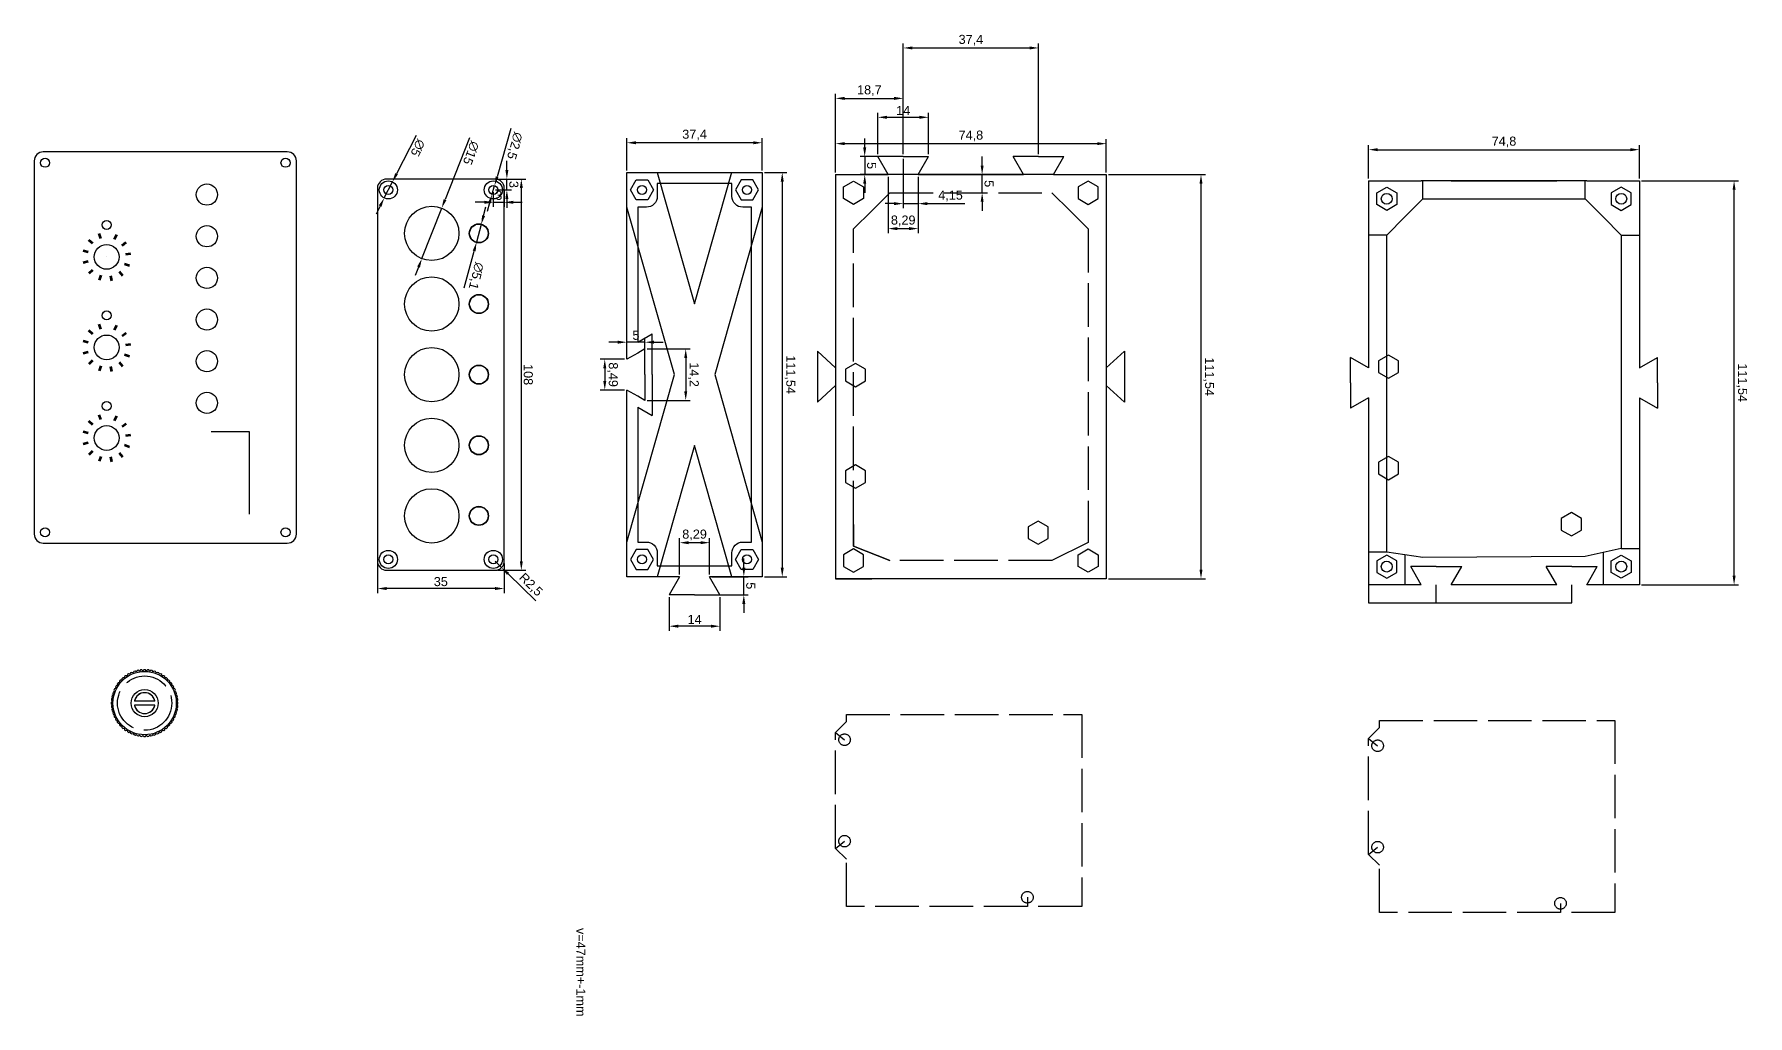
# Model space of a CAD drawing. Header units: millimetres. Extents: x -74 to 399, y -857 to 248.
# Drawn here: x -74.1 to 399.2, y -233.8 to 37.1 of the extents above; entities that cross this region are included whole.
import ezdxf

# ---------------------------------------------------------------- set-up
doc = ezdxf.new("R2010")
doc.units = ezdxf.units.MM
doc.linetypes.add('ACAD_ISO02W100', pattern=[15, 12, -3])
for name, color, linetype in [('Kóta', 1, 'Continuous'), ('N hrana', 3, 'ACAD_ISO02W100'), ('Object', 4, 'Continuous')]:
    doc.layers.add(name, color=color, linetype=linetype)
doc.styles.get("Standard").update_dxf_attribs({"font": 'arial.ttf'})
doc.dimstyles.new('ISO-25', dxfattribs={"dimtxt": 2.5, "dimasz": 2.5, "dimexe": 1.25, "dimexo": 0.625, "dimtad": 1, "dimtxsty": 'Standard', "dimcen": 2.5, "dimadec": 0, "dimazin": 0, "dimtfac": 1, "dimtmove": 0, "dimatfit": 3, "dimfxl": 1, "dimarcsym": 0})

# ---------------------------------------------------------------- blocks, each defined once
blk = doc.blocks.new('*U18')
blk.add_circle((0, 0), 7.5)
blk = doc.blocks.new('*U19')
at = {"color": 0, "linetype": 'ByBlock', "lineweight": -2, "transparency": 16777216}
for p in [(0, 0), (19.5, 0), (39, 0), (58.5, 0), (78, 0)]:
    blk.add_blockref('*U18', p, dxfattribs=at)
blk = doc.blocks.new('*D20')
at = {"layer": 'Defpoints', "color": 0, "transparency": 16777216}
for p in [(38.49, -10.89), (33, -24.85)]:
    blk.add_point(p, dxfattribs=at)
at = {"layer": 'Kóta', "color": 0, "lineweight": -2, "transparency": 16777216}
for p, q in [((46.12, 8.54), (39.4, -8.57)), ((33, -24.85), (38.49, -10.89)), ((32.09, -27.18), (31.17, -29.51))]:
    blk.add_line(p, q, dxfattribs=at)
at = {"layer": 'Kóta', "color": 0, "transparency": 16777216}
for points in [[(39.79, -8.72), (39.01, -8.41), (38.49, -10.89)], [(32.48, -27.33), (31.7, -27.03), (33, -24.85)]]:
    blk.add_solid(points, dxfattribs=at)
at = {"layer": 'Kóta', "color": 0, "transparency": 16777216, "insert": (46.57, 4.3), "char_height": 2.5, "attachment_point": 5, "rotation": 248.5534}
blk.add_mtext('∅15', dxfattribs=at)
blk = doc.blocks.new('*D21')
at = {"layer": 'Defpoints', "color": 0, "transparency": 16777216}
for p in [(49.4, -15.41), (48.09, -20.34)]:
    blk.add_point(p, dxfattribs=at)
at = {"layer": 'Kóta', "color": 0, "lineweight": -2, "transparency": 16777216}
for p, q in [((50.04, -12.99), (50.69, -10.58)), ((49.4, -15.41), (48.09, -20.34)), ((44.73, -32.94), (47.45, -22.75))]:
    blk.add_line(p, q, dxfattribs=at)
at = {"layer": 'Kóta', "color": 0, "transparency": 16777216}
for points in [[(50.45, -13.1), (49.64, -12.89), (49.4, -15.41)], [(47.85, -22.86), (47.04, -22.65), (48.09, -20.34)]]:
    blk.add_solid(points, dxfattribs=at)
at = {"layer": 'Kóta', "color": 0, "transparency": 16777216, "insert": (47.86, -29.61), "char_height": 2.5, "attachment_point": 5, "rotation": 255.0961}
blk.add_mtext('∅5,1', dxfattribs=at)
blk = doc.blocks.new('*D22')
at = {"layer": 'Defpoints', "color": 0, "transparency": 16777216}
for p in [(53.09, -4.67), (52.4, -7.08)]:
    blk.add_point(p, dxfattribs=at)
at = {"layer": 'Kóta', "color": 0, "lineweight": -2, "transparency": 16777216}
for p, q in [((57.6, 11.03), (53.78, -2.27)), ((52.4, -7.08), (53.09, -4.67)), ((51.71, -9.48), (51.02, -11.88))]:
    blk.add_line(p, q, dxfattribs=at)
at = {"layer": 'Kóta', "color": 0, "transparency": 16777216}
for points in [[(54.18, -2.39), (53.38, -2.15), (53.09, -4.67)], [(52.11, -9.59), (51.31, -9.36), (52.4, -7.08)]]:
    blk.add_solid(points, dxfattribs=at)
at = {"layer": 'Kóta', "color": 0, "transparency": 16777216, "insert": (58.51, 6.33), "char_height": 2.5, "attachment_point": 5, "rotation": 253.9636}
blk.add_mtext('∅2,5', dxfattribs=at)
blk = doc.blocks.new('*D23')
at = {"layer": 'Defpoints', "color": 0, "transparency": 16777216}
for p in [(24.88, -3.65), (22.61, -8.1)]:
    blk.add_point(p, dxfattribs=at)
at = {"layer": 'Kóta', "color": 0, "lineweight": -2, "transparency": 16777216}
for p, q in [((31.39, 9.12), (26.02, -1.42)), ((22.61, -8.1), (24.88, -3.65)), ((21.47, -10.33), (20.34, -12.56))]:
    blk.add_line(p, q, dxfattribs=at)
at = {"layer": 'Kóta', "color": 0, "transparency": 16777216}
for points in [[(26.39, -1.61), (25.64, -1.23), (24.88, -3.65)], [(21.84, -10.52), (21.1, -10.14), (22.61, -8.1)]]:
    blk.add_solid(points, dxfattribs=at)
at = {"layer": 'Kóta', "color": 0, "transparency": 16777216, "insert": (31.87, 5.72), "char_height": 2.5, "attachment_point": 5, "rotation": 242.9844}
blk.add_mtext('∅5', dxfattribs=at)
blk = doc.blocks.new('*D24')
at = {"layer": 'Defpoints', "color": 0, "transparency": 16777216}
for p in [(20.74, -108.37), (55.74, -108.37), (20.74, -115.92)]:
    blk.add_point(p, dxfattribs=at)
at = {"layer": 'Kóta', "color": 0, "lineweight": -2, "transparency": 16777216}
for p, q in [((20.74, -109), (20.74, -117.17)), ((55.74, -109), (55.74, -117.17)), ((53.24, -115.92), (23.24, -115.92))]:
    blk.add_line(p, q, dxfattribs=at)
at = {"layer": 'Kóta', "color": 0, "transparency": 16777216}
for points in [[(23.24, -115.5), (23.24, -116.34), (20.74, -115.92)], [(53.24, -115.5), (53.24, -116.34), (55.74, -115.92)]]:
    blk.add_solid(points, dxfattribs=at)
at = {"layer": 'Kóta', "color": 0, "transparency": 16777216, "insert": (38.24, -114.02), "char_height": 2.5, "attachment_point": 5}
blk.add_mtext('35', dxfattribs=at)
blk = doc.blocks.new('*D25')
at = {"layer": 'Defpoints', "color": 0, "transparency": 16777216}
for p in [(53.24, -2.87), (60.48, -2.87), (53.24, -110.87)]:
    blk.add_point(p, dxfattribs=at)
at = {"layer": 'Kóta', "color": 0, "lineweight": -2, "transparency": 16777216}
for p, q in [((53.87, -2.87), (61.73, -2.87)), ((60.48, -108.37), (60.48, -5.37)), ((53.87, -110.87), (61.73, -110.87))]:
    blk.add_line(p, q, dxfattribs=at)
at = {"layer": 'Kóta', "color": 0, "transparency": 16777216}
for points in [[(60.89, -5.37), (60.06, -5.37), (60.48, -2.87)], [(60.89, -108.37), (60.06, -108.37), (60.48, -110.87)]]:
    blk.add_solid(points, dxfattribs=at)
at = {"layer": 'Kóta', "color": 0, "transparency": 16777216, "insert": (62.38, -56.87), "char_height": 2.5, "attachment_point": 5, "rotation": 270}
blk.add_mtext('108', dxfattribs=at)
blk = doc.blocks.new('*D26')
at = {"layer": 'Defpoints', "color": 0, "transparency": 16777216}
for p in [(53.24, -2.87), (56.48, -2.87), (52.74, -5.87)]:
    blk.add_point(p, dxfattribs=at)
at = {"layer": 'Kóta', "color": 0, "lineweight": -2, "transparency": 16777216}
for p, q in [((56.48, -0.37), (56.48, 2.13)), ((53.87, -2.87), (57.73, -2.87)), ((56.48, -5.87), (56.48, -2.87)), ((53.37, -5.87), (57.73, -5.87)), ((56.48, -8.37), (56.48, -10.87))]:
    blk.add_line(p, q, dxfattribs=at)
at = {"layer": 'Kóta', "color": 0, "transparency": 16777216}
for points in [[(56.9, -0.37), (56.07, -0.37), (56.48, -2.87)], [(56.9, -8.37), (56.07, -8.37), (56.48, -5.87)]]:
    blk.add_solid(points, dxfattribs=at)
at = {"layer": 'Kóta', "color": 0, "transparency": 16777216, "insert": (58.39, -4.37), "char_height": 2.5, "attachment_point": 5, "rotation": 270}
blk.add_mtext('3', dxfattribs=at)
blk = doc.blocks.new('*D27')
at = {"layer": 'Defpoints', "color": 0, "transparency": 16777216}
for p in [(52.74, -5.87), (55.74, -5.37), (55.74, -9.3)]:
    blk.add_point(p, dxfattribs=at)
at = {"layer": 'Kóta', "color": 0, "lineweight": -2, "transparency": 16777216}
for p, q in [((50.24, -9.3), (47.74, -9.3)), ((52.74, -6.5), (52.74, -10.55)), ((52.74, -9.3), (55.74, -9.3)), ((55.74, -6), (55.74, -10.55)), ((58.24, -9.3), (60.74, -9.3))]:
    blk.add_line(p, q, dxfattribs=at)
at = {"layer": 'Kóta', "color": 0, "transparency": 16777216}
for points in [[(50.24, -8.88), (50.24, -9.72), (52.74, -9.3)], [(58.24, -8.88), (58.24, -9.72), (55.74, -9.3)]]:
    blk.add_solid(points, dxfattribs=at)
at = {"layer": 'Kóta', "color": 0, "transparency": 16777216, "insert": (54.24, -7.4), "char_height": 2.5, "attachment_point": 5}
blk.add_mtext('3', dxfattribs=at)
blk = doc.blocks.new('*D28')
at = {"layer": 'Defpoints', "color": 0, "transparency": 16777216}
for p in [(53.24, -108.37), (55.03, -110.12)]:
    blk.add_point(p, dxfattribs=at)
at = {"layer": 'Kóta', "color": 0, "lineweight": -2, "transparency": 16777216}
for p, q in [((53.24, -108.37), (55.03, -110.12)), ((64.48, -119.36), (56.82, -111.87))]:
    blk.add_line(p, q, dxfattribs=at)
at = {"layer": 'Kóta', "color": 0, "transparency": 16777216}
blk.add_solid([(57.11, -111.57), (56.53, -112.17), (55.03, -110.12)], dxfattribs=at)
at = {"layer": 'Kóta', "color": 0, "transparency": 16777216, "insert": (63.03, -114.96), "char_height": 2.5, "attachment_point": 5, "rotation": 315.6624}
blk.add_mtext('R2,5', dxfattribs=at)
blk = doc.blocks.new('*D29')
at = {"layer": 'Defpoints', "color": 0, "transparency": 16777216}
for p in [(89.63, 7.14), (89.63, -1.1), (127.03, -1.1)]:
    blk.add_point(p, dxfattribs=at)
at = {"layer": 'Kóta', "color": 0, "lineweight": -2, "transparency": 16777216}
for p, q in [((89.63, -0.48), (89.63, 8.39)), ((124.53, 7.14), (92.13, 7.14)), ((127.03, -0.48), (127.03, 8.39))]:
    blk.add_line(p, q, dxfattribs=at)
at = {"layer": 'Kóta', "color": 0, "transparency": 16777216}
for points in [[(92.13, 7.56), (92.13, 6.72), (89.63, 7.14)], [(124.53, 7.56), (124.53, 6.72), (127.03, 7.14)]]:
    blk.add_solid(points, dxfattribs=at)
at = {"layer": 'Kóta', "color": 0, "transparency": 16777216, "insert": (108.33, 9.27), "char_height": 2.5, "attachment_point": 5}
blk.add_mtext('37,4', dxfattribs=at)
blk = doc.blocks.new('*D30')
at = {"layer": 'Defpoints', "color": 0, "transparency": 16777216}
for p in [(127.03, -1.1), (127.03, -112.65), (132.55, -112.65)]:
    blk.add_point(p, dxfattribs=at)
at = {"layer": 'Kóta', "color": 0, "lineweight": -2, "transparency": 16777216}
for p, q in [((127.65, -1.1), (133.8, -1.1)), ((132.55, -3.6), (132.55, -110.15)), ((127.65, -112.65), (133.8, -112.65))]:
    blk.add_line(p, q, dxfattribs=at)
at = {"layer": 'Kóta', "color": 0, "transparency": 16777216}
for points in [[(132.97, -3.6), (132.13, -3.6), (132.55, -1.1)], [(132.97, -110.15), (132.13, -110.15), (132.55, -112.65)]]:
    blk.add_solid(points, dxfattribs=at)
at = {"layer": 'Kóta', "color": 0, "transparency": 16777216, "insert": (134.68, -56.87), "char_height": 2.5, "attachment_point": 5, "rotation": 270}
blk.add_mtext('111,54', dxfattribs=at)
blk = doc.blocks.new('*D31')
at = {"layer": 'Defpoints', "color": 0, "transparency": 16777216}
for p in [(222.06, 6.89), (147.26, -1.66), (222.06, -1.66)]:
    blk.add_point(p, dxfattribs=at)
at = {"layer": 'Kóta', "color": 0, "lineweight": -2, "transparency": 16777216}
for p, q in [((147.26, -1.04), (147.26, 8.14)), ((149.76, 6.89), (219.56, 6.89)), ((222.06, -1.04), (222.06, 8.14))]:
    blk.add_line(p, q, dxfattribs=at)
at = {"layer": 'Kóta', "color": 0, "transparency": 16777216}
for points in [[(149.76, 7.31), (149.76, 6.48), (147.26, 6.89)], [(219.56, 7.31), (219.56, 6.48), (222.06, 6.89)]]:
    blk.add_solid(points, dxfattribs=at)
at = {"layer": 'Kóta', "color": 0, "transparency": 16777216, "insert": (184.66, 9.02), "char_height": 2.5, "attachment_point": 5}
blk.add_mtext('74,8', dxfattribs=at)
blk = doc.blocks.new('*D32')
at = {"layer": 'Defpoints', "color": 0, "transparency": 16777216}
for p in [(222.06, -1.66), (248.22, -1.66), (222.06, -113.2)]:
    blk.add_point(p, dxfattribs=at)
at = {"layer": 'Kóta', "color": 0, "lineweight": -2, "transparency": 16777216}
for p, q in [((222.68, -1.66), (249.47, -1.66)), ((248.22, -110.7), (248.22, -4.16)), ((222.68, -113.2), (249.47, -113.2))]:
    blk.add_line(p, q, dxfattribs=at)
at = {"layer": 'Kóta', "color": 0, "transparency": 16777216}
for points in [[(248.63, -4.16), (247.8, -4.16), (248.22, -1.66)], [(248.63, -110.7), (247.8, -110.7), (248.22, -113.2)]]:
    blk.add_solid(points, dxfattribs=at)
at = {"layer": 'Kóta', "color": 0, "transparency": 16777216, "insert": (250.34, -57.43), "char_height": 2.5, "attachment_point": 5, "rotation": 270}
blk.add_mtext('111,54', dxfattribs=at)
blk = doc.blocks.new('*D33')
at = {"layer": 'Defpoints', "color": 0, "transparency": 16777216}
for p in [(94.63, -49.77), (94.63, -63.97), (105.89, -63.97)]:
    blk.add_point(p, dxfattribs=at)
at = {"layer": 'Kóta', "color": 0, "lineweight": -2, "transparency": 16777216}
for p, q in [((95.25, -49.77), (107.14, -49.77)), ((105.89, -52.27), (105.89, -61.47)), ((95.25, -63.97), (107.14, -63.97))]:
    blk.add_line(p, q, dxfattribs=at)
at = {"layer": 'Kóta', "color": 0, "transparency": 16777216}
for points in [[(106.3, -52.27), (105.47, -52.27), (105.89, -49.77)], [(106.3, -61.47), (105.47, -61.47), (105.89, -63.97)]]:
    blk.add_solid(points, dxfattribs=at)
at = {"layer": 'Kóta', "color": 0, "transparency": 16777216, "insert": (108.01, -56.87), "char_height": 2.5, "attachment_point": 5, "rotation": 270}
blk.add_mtext('14,2', dxfattribs=at)
blk = doc.blocks.new('*D34')
at = {"layer": 'Defpoints', "color": 0, "transparency": 16777216}
for p in [(89.63, -47.92), (89.63, -52.63), (94.63, -56.87)]:
    blk.add_point(p, dxfattribs=at)
at = {"layer": 'Kóta', "color": 0, "lineweight": -2, "transparency": 16777216}
for p, q in [((89.63, -52.01), (89.63, -46.67)), ((94.63, -56.25), (94.63, -46.67)), ((87.13, -47.92), (84.63, -47.92)), ((94.63, -47.92), (89.63, -47.92)), ((97.13, -47.92), (99.63, -47.92))]:
    blk.add_line(p, q, dxfattribs=at)
at = {"layer": 'Kóta', "color": 0, "transparency": 16777216}
for points in [[(87.13, -47.5), (87.13, -48.33), (89.63, -47.92)], [(97.13, -47.5), (97.13, -48.33), (94.63, -47.92)]]:
    blk.add_solid(points, dxfattribs=at)
at = {"layer": 'Kóta', "color": 0, "transparency": 16777216, "insert": (92.13, -46.02), "char_height": 2.5, "attachment_point": 5}
blk.add_mtext('5', dxfattribs=at)
blk = doc.blocks.new('*D35')
at = {"layer": 'Defpoints', "color": 0, "transparency": 16777216}
for p in [(89.63, -52.63), (83.52, -61.12), (89.63, -61.12)]:
    blk.add_point(p, dxfattribs=at)
at = {"layer": 'Kóta', "color": 0, "lineweight": -2, "transparency": 16777216}
for p, q in [((89, -52.63), (82.27, -52.63)), ((83.52, -55.13), (83.52, -58.62)), ((89, -61.12), (82.27, -61.12))]:
    blk.add_line(p, q, dxfattribs=at)
at = {"layer": 'Kóta', "color": 0, "transparency": 16777216}
for points in [[(83.94, -55.13), (83.11, -55.13), (83.52, -52.63)], [(83.94, -58.62), (83.11, -58.62), (83.52, -61.12)]]:
    blk.add_solid(points, dxfattribs=at)
at = {"layer": 'Kóta', "color": 0, "transparency": 16777216, "insert": (85.65, -56.87), "char_height": 2.5, "attachment_point": 5, "rotation": 270}
blk.add_mtext('8,49', dxfattribs=at)
blk = doc.blocks.new('*D36')
at = {"layer": 'Defpoints', "color": 0, "transparency": 16777216}
for p in [(101.33, -117.65), (115.33, -117.65), (101.33, -126.32)]:
    blk.add_point(p, dxfattribs=at)
at = {"layer": 'Kóta', "color": 0, "lineweight": -2, "transparency": 16777216}
for p, q in [((101.33, -118.27), (101.33, -127.57)), ((115.33, -118.27), (115.33, -127.57)), ((112.83, -126.32), (103.83, -126.32))]:
    blk.add_line(p, q, dxfattribs=at)
at = {"layer": 'Kóta', "color": 0, "transparency": 16777216}
for points in [[(103.83, -125.9), (103.83, -126.74), (101.33, -126.32)], [(112.83, -125.9), (112.83, -126.74), (115.33, -126.32)]]:
    blk.add_solid(points, dxfattribs=at)
at = {"layer": 'Kóta', "color": 0, "transparency": 16777216, "insert": (108.33, -124.44), "char_height": 2.5, "attachment_point": 5}
blk.add_mtext('14', dxfattribs=at)
blk = doc.blocks.new('*D37')
at = {"layer": 'Defpoints', "color": 0, "transparency": 16777216}
for p in [(104.19, -103.26), (104.19, -112.65), (112.47, -112.65)]:
    blk.add_point(p, dxfattribs=at)
at = {"layer": 'Kóta', "color": 0, "lineweight": -2, "transparency": 16777216}
for p, q in [((104.19, -112.02), (104.19, -102.01)), ((109.97, -103.26), (106.69, -103.26)), ((112.47, -112.02), (112.47, -102.01))]:
    blk.add_line(p, q, dxfattribs=at)
at = {"layer": 'Kóta', "color": 0, "transparency": 16777216}
for points in [[(106.69, -102.84), (106.69, -103.68), (104.19, -103.26)], [(109.97, -102.84), (109.97, -103.68), (112.47, -103.26)]]:
    blk.add_solid(points, dxfattribs=at)
at = {"layer": 'Kóta', "color": 0, "transparency": 16777216, "insert": (108.33, -101.13), "char_height": 2.5, "attachment_point": 5}
blk.add_mtext('8,29', dxfattribs=at)
blk = doc.blocks.new('*D38')
at = {"layer": 'Defpoints', "color": 0, "transparency": 16777216}
for p in [(112.47, -112.65), (121.93, -112.65), (108.33, -117.65)]:
    blk.add_point(p, dxfattribs=at)
at = {"layer": 'Kóta', "color": 0, "lineweight": -2, "transparency": 16777216}
for p, q in [((121.93, -110.15), (121.93, -107.65)), ((113.1, -112.65), (123.18, -112.65)), ((121.93, -117.65), (121.93, -112.65)), ((108.95, -117.65), (123.18, -117.65)), ((121.93, -120.15), (121.93, -122.65))]:
    blk.add_line(p, q, dxfattribs=at)
at = {"layer": 'Kóta', "color": 0, "transparency": 16777216}
for points in [[(122.35, -110.15), (121.52, -110.15), (121.93, -112.65)], [(122.35, -120.15), (121.52, -120.15), (121.93, -117.65)]]:
    blk.add_solid(points, dxfattribs=at)
at = {"layer": 'Kóta', "color": 0, "transparency": 16777216, "insert": (123.83, -115.15), "char_height": 2.5, "attachment_point": 5, "rotation": 270}
blk.add_mtext('5', dxfattribs=at)
blk = doc.blocks.new('*D39')
at = {"layer": 'Defpoints', "color": 0, "transparency": 16777216}
for p in [(184.66, -1.66), (187.76, -1.66), (184.66, -6.66)]:
    blk.add_point(p, dxfattribs=at)
at = {"layer": 'Kóta', "color": 0, "lineweight": -2, "transparency": 16777216}
for p, q in [((187.76, 0.84), (187.76, 3.34)), ((185.28, -1.66), (189.01, -1.66)), ((187.76, -6.66), (187.76, -1.66)), ((185.28, -6.66), (189.01, -6.66)), ((187.76, -9.16), (187.76, -11.66))]:
    blk.add_line(p, q, dxfattribs=at)
at = {"layer": 'Kóta', "color": 0, "transparency": 16777216}
for points in [[(188.18, 0.84), (187.35, 0.84), (187.76, -1.66)], [(188.18, -9.16), (187.35, -9.16), (187.76, -6.66)]]:
    blk.add_solid(points, dxfattribs=at)
at = {"layer": 'Kóta', "color": 0, "transparency": 16777216, "insert": (189.66, -4.16), "char_height": 2.5, "attachment_point": 5, "rotation": 270}
blk.add_mtext('5', dxfattribs=at)
blk = doc.blocks.new('*D40')
at = {"layer": 'Defpoints', "color": 0, "transparency": 16777216}
for p in [(369.32, 5.23), (294.52, -3.33), (369.32, -3.33)]:
    blk.add_point(p, dxfattribs=at)
at = {"layer": 'Kóta', "color": 0, "lineweight": -2, "transparency": 16777216}
for p, q in [((294.52, -2.7), (294.52, 6.48)), ((297.02, 5.23), (366.82, 5.23)), ((369.32, -2.7), (369.32, 6.48))]:
    blk.add_line(p, q, dxfattribs=at)
at = {"layer": 'Kóta', "color": 0, "transparency": 16777216}
for points in [[(297.02, 5.65), (297.02, 4.81), (294.52, 5.23)], [(366.82, 5.65), (366.82, 4.81), (369.32, 5.23)]]:
    blk.add_solid(points, dxfattribs=at)
at = {"layer": 'Kóta', "color": 0, "transparency": 16777216, "insert": (331.92, 7.36), "char_height": 2.5, "attachment_point": 5}
blk.add_mtext('74,8', dxfattribs=at)
blk = doc.blocks.new('*D41')
at = {"layer": 'Defpoints', "color": 0, "transparency": 16777216}
for p in [(369.32, -3.33), (395.47, -3.33), (369.32, -114.87)]:
    blk.add_point(p, dxfattribs=at)
at = {"layer": 'Kóta', "color": 0, "lineweight": -2, "transparency": 16777216}
for p, q in [((369.94, -3.33), (396.72, -3.33)), ((395.47, -112.37), (395.47, -5.83)), ((369.94, -114.87), (396.72, -114.87))]:
    blk.add_line(p, q, dxfattribs=at)
at = {"layer": 'Kóta', "color": 0, "transparency": 16777216}
for points in [[(395.89, -5.83), (395.06, -5.83), (395.47, -3.33)], [(395.89, -112.37), (395.06, -112.37), (395.47, -114.87)]]:
    blk.add_solid(points, dxfattribs=at)
at = {"layer": 'Kóta', "color": 0, "transparency": 16777216, "insert": (397.6, -59.1), "char_height": 2.5, "attachment_point": 5, "rotation": 270}
blk.add_mtext('111,54', dxfattribs=at)
blk = doc.blocks.new('*D42')
at = {"layer": 'Defpoints', "color": 0, "transparency": 16777216}
for p in [(165.96, 19.39), (165.96, 3.34), (147.26, -1.66)]:
    blk.add_point(p, dxfattribs=at)
at = {"layer": 'Kóta', "color": 0, "lineweight": -2, "transparency": 16777216}
for p, q in [((147.26, -1.04), (147.26, 20.64)), ((149.76, 19.39), (163.46, 19.39)), ((165.96, 3.96), (165.96, 20.64))]:
    blk.add_line(p, q, dxfattribs=at)
at = {"layer": 'Kóta', "color": 0, "transparency": 16777216}
for points in [[(149.76, 19.81), (149.76, 18.97), (147.26, 19.39)], [(163.46, 19.81), (163.46, 18.97), (165.96, 19.39)]]:
    blk.add_solid(points, dxfattribs=at)
at = {"layer": 'Kóta', "color": 0, "transparency": 16777216, "insert": (156.61, 21.52), "char_height": 2.5, "attachment_point": 5}
blk.add_mtext('18,7', dxfattribs=at)
blk = doc.blocks.new('*D43')
at = {"layer": 'Defpoints', "color": 0, "transparency": 16777216}
for p in [(172.96, 14.17), (158.96, 3.34), (172.96, 3.34)]:
    blk.add_point(p, dxfattribs=at)
at = {"layer": 'Kóta', "color": 0, "lineweight": -2, "transparency": 16777216}
for p, q in [((158.96, 3.96), (158.96, 15.42)), ((172.96, 3.96), (172.96, 15.42)), ((161.46, 14.17), (170.46, 14.17))]:
    blk.add_line(p, q, dxfattribs=at)
at = {"layer": 'Kóta', "color": 0, "transparency": 16777216}
for points in [[(161.46, 14.58), (161.46, 13.75), (158.96, 14.17)], [(170.46, 14.58), (170.46, 13.75), (172.96, 14.17)]]:
    blk.add_solid(points, dxfattribs=at)
at = {"layer": 'Kóta', "color": 0, "transparency": 16777216, "insert": (165.96, 16.05), "char_height": 2.5, "attachment_point": 5}
blk.add_mtext('14', dxfattribs=at)
blk = doc.blocks.new('*D44')
at = {"layer": 'Defpoints', "color": 0, "transparency": 16777216}
for p in [(161.81, -1.66), (170.1, -1.66), (170.1, -16.56)]:
    blk.add_point(p, dxfattribs=at)
at = {"layer": 'Kóta', "color": 0, "lineweight": -2, "transparency": 16777216}
for p, q in [((161.81, -2.29), (161.81, -17.81)), ((170.1, -2.29), (170.1, -17.81)), ((164.31, -16.56), (167.6, -16.56))]:
    blk.add_line(p, q, dxfattribs=at)
at = {"layer": 'Kóta', "color": 0, "transparency": 16777216}
for points in [[(164.31, -16.14), (164.31, -16.98), (161.81, -16.56)], [(167.6, -16.14), (167.6, -16.98), (170.1, -16.56)]]:
    blk.add_solid(points, dxfattribs=at)
at = {"layer": 'Kóta', "color": 0, "transparency": 16777216, "insert": (165.96, -14.43), "char_height": 2.5, "attachment_point": 5}
blk.add_mtext('8,29', dxfattribs=at)
blk = doc.blocks.new('*D45')
at = {"layer": 'Defpoints', "color": 0, "transparency": 16777216}
for p in [(165.96, 3.34), (155.33, -1.66), (170.1, -1.66)]:
    blk.add_point(p, dxfattribs=at)
at = {"layer": 'Kóta', "color": 0, "lineweight": -2, "transparency": 16777216}
for p, q in [((155.33, 5.84), (155.33, 8.34)), ((165.33, 3.34), (154.08, 3.34)), ((155.33, 3.34), (155.33, -1.66)), ((169.48, -1.66), (154.08, -1.66)), ((155.33, -4.16), (155.33, -6.66))]:
    blk.add_line(p, q, dxfattribs=at)
at = {"layer": 'Kóta', "color": 0, "transparency": 16777216}
for points in [[(155.74, 5.84), (154.91, 5.84), (155.33, 3.34)], [(155.74, -4.16), (154.91, -4.16), (155.33, -1.66)]]:
    blk.add_solid(points, dxfattribs=at)
at = {"layer": 'Kóta', "color": 0, "transparency": 16777216, "insert": (157.22, 0.84), "char_height": 2.5, "attachment_point": 5, "rotation": 270}
blk.add_mtext('5', dxfattribs=at)
blk = doc.blocks.new('*D46')
at = {"layer": 'Defpoints', "color": 0, "transparency": 16777216}
for p in [(203.36, 33.31), (165.96, 3.34), (203.36, 3.34)]:
    blk.add_point(p, dxfattribs=at)
at = {"layer": 'Kóta', "color": 0, "lineweight": -2, "transparency": 16777216}
for p, q in [((165.96, 3.96), (165.96, 34.56)), ((168.46, 33.31), (200.86, 33.31)), ((203.36, 3.96), (203.36, 34.56))]:
    blk.add_line(p, q, dxfattribs=at)
at = {"layer": 'Kóta', "color": 0, "transparency": 16777216}
for points in [[(168.46, 33.73), (168.46, 32.9), (165.96, 33.31)], [(200.86, 33.73), (200.86, 32.9), (203.36, 33.31)]]:
    blk.add_solid(points, dxfattribs=at)
at = {"layer": 'Kóta', "color": 0, "transparency": 16777216, "insert": (184.66, 35.44), "char_height": 2.5, "attachment_point": 5}
blk.add_mtext('37,4', dxfattribs=at)
blk = doc.blocks.new('*D47')
at = {"layer": 'Defpoints', "color": 0, "transparency": 16777216}
for p in [(165.96, 3.34), (170.1, -1.66), (170.1, -9.66)]:
    blk.add_point(p, dxfattribs=at)
at = {"layer": 'Kóta', "color": 0, "lineweight": -2, "transparency": 16777216}
for p, q in [((165.96, 2.71), (165.96, -10.91)), ((170.1, -2.29), (170.1, -10.91)), ((163.46, -9.66), (160.96, -9.66)), ((165.96, -9.66), (170.1, -9.66)), ((172.6, -9.66), (182.97, -9.66))]:
    blk.add_line(p, q, dxfattribs=at)
at = {"layer": 'Kóta', "color": 0, "transparency": 16777216}
for points in [[(163.46, -9.25), (163.46, -10.08), (165.96, -9.66)], [(172.6, -9.25), (172.6, -10.08), (170.1, -9.66)]]:
    blk.add_solid(points, dxfattribs=at)
at = {"layer": 'Kóta', "color": 0, "transparency": 16777216, "insert": (179.03, -7.54), "char_height": 2.5, "attachment_point": 5}
blk.add_mtext('4,15', dxfattribs=at)

msp = doc.modelspace()

# ---------------------------------------------------------------- linework, layer by layer
for p, q in [((165.958, 3.335), (158.958, 3.335)), ((161.813, -1.665), (158.958, 3.335)), ((165.958, 3.335), (172.958, 3.335)), ((170.103, -1.665), (172.958, 3.335)), ((203.358, 3.335), (196.358, 3.335)), ((199.213, -1.665), (196.358, 3.335)), ((203.358, 3.335), (210.358, 3.335)), ((207.503, -1.665), (210.358, 3.335)), ((147.258, -1.665), (161.813, -1.665)), ((207.503, -1.665), (161.813, -1.665)), ((170.103, -1.665), (184.658, -1.665)), ((184.658, -1.665), (199.213, -1.665)), ((207.503, -1.665), (222.058, -1.665)), ((222.058, -1.665), (222.058, -6.665)), ((222.058, -1.665), (222.058, -11.665)), ((294.516, -3.329), (309.071, -3.329)), ((354.761, -3.329), (309.071, -3.329)), ((309.516, -8.329), (309.516, -3.329)), ((317.361, -3.329), (331.916, -3.329)), ((331.916, -3.329), (346.471, -3.329)), ((354.316, -8.329), (354.316, -3.329)), ((354.761, -3.329), (369.316, -3.329)), ((369.316, -3.329), (369.316, -8.329)), ((369.316, -3.329), (369.316, -13.329)), ((299.516, -18.329), (294.516, -18.329)), ((364.316, -18.329), (369.316, -18.329)), ((92.629, -47.917), (96.629, -45.631)), ((96.629, -56.874), (96.629, -45.631)), ((92.629, -50.917), (89.629, -52.631)), ((94.629, -49.774), (92.629, -50.917)), ((94.629, -56.874), (94.629, -49.774)), ((147.258, -55.02), (147.258, -59.849)), ((222.058, -55.02), (222.058, -59.849)), ((289.516, -59.099), (289.516, -52.099)), ((294.516, -54.954), (289.516, -52.099)), ((369.316, -54.949), (374.316, -52.099)), ((374.316, -59.099), (374.316, -52.099)), ((92.629, -62.831), (89.629, -61.117)), ((92.629, -62.831), (89.629, -61.117)), ((94.629, -56.874), (94.629, -63.974)), ((96.629, -56.874), (96.629, -68.117)), ((289.516, -59.099), (289.516, -66.099)), ((374.316, -59.099), (374.316, -66.099)), ((94.629, -63.974), (92.629, -62.831)), ((92.629, -65.831), (96.629, -68.117)), ((294.516, -63.244), (289.516, -66.099)), ((369.316, -63.249), (374.316, -66.099)), ((-25.173, -72.593), (-14.663, -72.593)), ((-14.663, -72.593), (-14.663, -95.393)), ((152.258, -98.205), (152.258, -104.205)), ((152.258, -104.205), (162.258, -108.205)), ((299.516, -105.869), (294.516, -105.869)), ((304.516, -106.595), (304.516, -114.869)), ((359.315, -105.964), (359.315, -114.869)), ((364.314, -104.869), (369.316, -104.869)), ((104.186, -112.645), (101.329, -117.645)), ((115.329, -117.645), (112.472, -112.645)), ((222.058, -113.205), (147.258, -113.205)), ((147.258, -113.205), (157.258, -113.205)), ((313.216, -109.869), (306.166, -109.869)), ((309.066, -114.869), (306.166, -109.869)), ((313.216, -109.869), (320.266, -109.869)), ((317.366, -114.869), (320.266, -109.869)), ((350.616, -109.869), (343.566, -109.869)), ((346.466, -114.869), (343.566, -109.869)), ((350.616, -109.869), (357.666, -109.869)), ((354.766, -114.869), (357.666, -109.869)), ((108.329, -117.645), (101.329, -117.645)), ((108.329, -117.645), (115.329, -117.645)), ((309.066, -114.869), (294.516, -114.869)), ((317.366, -114.869), (317.366, -114.869)), ((346.466, -114.869), (317.366, -114.869)), ((369.316, -114.869), (354.766, -114.869)), ((-40.752, -146.999), (-46.396, -146.999)), ((-40.752, -148.099), (-46.396, -148.099))]:
    msp.add_line(p, q)
for points in [[(-74.063, 2.107), (-74.063, -100.893, 0.4142136), (-71.563, -103.393), (-4.163, -103.393, 0.4142136), (-1.663, -100.893), (-1.663, 2.107, 0.4142136), (-4.163, 4.607), (-71.563, 4.607, 0.4142136)], [(23.244, -2.874, 0.4142136), (20.744, -5.374), (20.744, -108.374, 0.4142136), (23.244, -110.874), (53.244, -110.874, 0.4142136), (55.744, -108.374), (55.744, -5.374, 0.4142136), (53.244, -2.874)]]:
    msp.add_lwpolyline(points, format="xyb", close=True)
for points in [[(89.629, -52.631), (89.629, -1.103), (122.829, -1.103), (127.029, -1.103), (127.029, -5.874), (127.029, -112.645), (112.472, -112.645)], [(98.029, -1.103), (108.318, -37.291), (118.629, -0.981)], [(147.258, -1.665), (147.258, -55.02), (142.258, -50.435), (142.258, -57.435), (142.258, -64.435), (147.258, -59.849), (147.258, -113.205)], [(222.058, -1.665), (222.058, -55.02), (227.058, -50.435), (227.058, -57.435), (227.058, -64.435), (222.058, -59.849), (222.058, -113.205)], [(294.516, -3.329), (294.516, -54.954)], [(369.316, -3.329), (369.316, -54.949)], [(89.629, -103.103), (102.765, -56.846), (89.629, -10.645)], [(127.029, -10.645), (113.886, -56.874), (127.029, -103.103)], [(104.186, -112.645), (93.829, -112.645), (89.629, -112.645), (89.629, -107.874), (89.629, -61.117)], [(294.516, -63.244), (294.516, -114.869)], [(369.316, -63.249), (369.316, -114.869)], [(118.629, -112.645), (108.329, -76.418), (98.029, -112.645)], [(-50.536, -141.919), (-50.536, -141.919), (-50.914, -141.979), (-51.139, -142.289), (-51.079, -142.667)], [(-49.909, -141.223), (-50.291, -141.243), (-50.547, -141.527), (-50.527, -141.909)], [(-49.213, -140.595), (-49.595, -140.575), (-49.88, -140.831), (-49.9, -141.213)], [(-48.455, -140.044), (-48.455, -140.044), (-48.833, -139.984), (-49.143, -140.209), (-49.203, -140.587)], [(-47.644, -139.574), (-48.014, -139.475), (-48.345, -139.667), (-48.444, -140.036)], [(-46.788, -139.193), (-47.146, -139.055), (-47.495, -139.211), (-47.632, -139.568)], [(-45.897, -138.902), (-46.238, -138.729), (-46.602, -138.847), (-46.776, -139.188)], [(-44.981, -138.707), (-45.302, -138.498), (-45.676, -138.578), (-45.884, -138.899)], [(-44.049, -138.608), (-44.346, -138.367), (-44.727, -138.407), (-44.968, -138.705)], [(-43.112, -138.607), (-43.382, -138.337), (-43.765, -138.337), (-44.036, -138.607)], [(-42.18, -138.705), (-42.42, -138.407), (-42.801, -138.367), (-43.098, -138.608)], [(-41.263, -138.899), (-41.471, -138.578), (-41.846, -138.498), (-42.166, -138.707)], [(-40.371, -139.188), (-40.545, -138.847), (-40.909, -138.729), (-41.25, -138.902)], [(-39.515, -139.568), (-39.652, -139.211), (-40.002, -139.055), (-40.359, -139.193)], [(-38.703, -140.036), (-38.802, -139.667), (-39.133, -139.475), (-39.503, -139.574)], [(-37.944, -140.587), (-38.004, -140.209), (-38.314, -139.984), (-38.692, -140.044)], [(-37.247, -141.213), (-37.267, -140.831), (-37.552, -140.575), (-37.934, -140.595)], [(-36.62, -141.909), (-36.6, -141.527), (-36.856, -141.243), (-37.238, -141.223)], [(-36.068, -142.667), (-36.009, -142.289), (-36.233, -141.979), (-36.611, -141.919)], [(-52.418, -146.155), (-52.715, -146.396), (-52.755, -146.776), (-52.514, -147.074)], [(-52.224, -145.238), (-52.224, -145.238), (-52.544, -145.446), (-52.624, -145.821), (-52.416, -146.142)], [(-51.935, -144.346), (-51.935, -144.346), (-52.276, -144.52), (-52.394, -144.884), (-52.22, -145.225)], [(-51.554, -143.49), (-51.554, -143.49), (-51.911, -143.627), (-52.067, -143.977), (-51.93, -144.334)], [(-51.086, -142.678), (-51.086, -142.678), (-51.456, -142.777), (-51.647, -143.109), (-51.548, -143.478)], [(-35.599, -143.478), (-35.5, -143.109), (-35.692, -142.777), (-36.061, -142.678)], [(-35.217, -144.334), (-35.08, -143.977), (-35.236, -143.627), (-35.593, -143.49)], [(-34.927, -145.225), (-34.753, -144.884), (-34.872, -144.52), (-35.213, -144.346)], [(-34.732, -146.142), (-34.523, -145.821), (-34.603, -145.446), (-34.924, -145.238)], [(-34.633, -147.074), (-34.392, -146.776), (-34.432, -146.396), (-34.73, -146.155)], [(-52.515, -147.087), (-52.786, -147.357), (-52.786, -147.74), (-52.515, -148.011)], [(-52.514, -148.024), (-52.514, -148.024), (-52.755, -148.321), (-52.715, -148.702), (-52.418, -148.943)], [(-52.416, -148.956), (-52.416, -148.956), (-52.624, -149.277), (-52.544, -149.651), (-52.224, -149.86)], [(-52.22, -149.872), (-52.394, -150.213), (-52.276, -150.577), (-51.935, -150.751)], [(-51.93, -150.764), (-52.067, -151.121), (-51.911, -151.47), (-51.554, -151.608)], [(-35.593, -151.608), (-35.236, -151.47), (-35.08, -151.121), (-35.217, -150.764)], [(-35.213, -150.751), (-34.872, -150.577), (-34.753, -150.213), (-34.927, -149.872)], [(-34.924, -149.86), (-34.603, -149.651), (-34.523, -149.277), (-34.732, -148.956)], [(-34.73, -148.943), (-34.432, -148.702), (-34.392, -148.321), (-34.633, -148.024)], [(-34.632, -148.011), (-34.362, -147.74), (-34.362, -147.357), (-34.632, -147.087)], [(-51.548, -151.619), (-51.647, -151.989), (-51.456, -152.32), (-51.086, -152.419)], [(-51.079, -152.431), (-51.139, -152.809), (-50.914, -153.118), (-50.536, -153.178)], [(-50.527, -153.188), (-50.547, -153.571), (-50.291, -153.855), (-49.909, -153.875)], [(-49.9, -153.884), (-49.88, -154.267), (-49.595, -154.523), (-49.213, -154.503)], [(-49.203, -154.511), (-49.143, -154.889), (-48.833, -155.114), (-48.455, -155.054)], [(-48.444, -155.061), (-48.345, -155.431), (-48.014, -155.622), (-47.644, -155.523)], [(-47.632, -155.529), (-47.495, -155.886), (-47.146, -156.042), (-46.788, -155.905)], [(-46.776, -155.91), (-46.602, -156.251), (-46.238, -156.369), (-45.897, -156.195)], [(-41.25, -156.195), (-40.909, -156.369), (-40.545, -156.251), (-40.371, -155.91)], [(-40.359, -155.905), (-40.002, -156.042), (-39.652, -155.886), (-39.515, -155.529)], [(-39.503, -155.523), (-39.133, -155.622), (-38.802, -155.431), (-38.703, -155.061)], [(-38.692, -155.054), (-38.314, -155.114), (-38.004, -154.889), (-37.944, -154.511)], [(-37.934, -154.503), (-37.552, -154.523), (-37.267, -154.267), (-37.247, -153.884)], [(-37.238, -153.875), (-36.856, -153.855), (-36.6, -153.571), (-36.62, -153.188)], [(-36.611, -153.178), (-36.233, -153.118), (-36.009, -152.809), (-36.068, -152.431)], [(-36.061, -152.419), (-35.692, -152.32), (-35.5, -151.989), (-35.599, -151.619)], [(-45.884, -156.199), (-45.676, -156.52), (-45.302, -156.599), (-44.981, -156.391)], [(-44.968, -156.393), (-44.727, -156.69), (-44.346, -156.73), (-44.049, -156.489)], [(-44.036, -156.49), (-43.765, -156.761), (-43.382, -156.761), (-43.112, -156.49)], [(-43.098, -156.489), (-42.801, -156.73), (-42.42, -156.69), (-42.18, -156.393)], [(-42.166, -156.391), (-41.846, -156.599), (-41.471, -156.52), (-41.263, -156.199)]]:
    msp.add_lwpolyline(points)
for points in [[(92.229, -8.645), (90.629, -5.874), (92.229, -3.103), (95.429, -3.103), (97.029, -5.874), (95.429, -8.645)], [(124.429, -8.645), (126.029, -5.874), (124.429, -3.103), (121.229, -3.103), (119.629, -5.874), (121.229, -8.645)], [(149.487, -5.065), (152.258, -3.465), (155.029, -5.065), (155.029, -8.265), (152.258, -9.865), (149.487, -8.265)], [(219.829, -5.065), (217.058, -3.465), (214.287, -5.065), (214.287, -8.265), (217.058, -9.865), (219.829, -8.265)], [(296.745, -6.729), (299.516, -5.129), (302.287, -6.729), (302.287, -9.929), (299.516, -11.529), (296.745, -9.929)], [(354.316, -107.06), (309.516, -107.321), (299.516, -105.869), (299.516, -99.869), (299.516, -18.329), (304.516, -13.329), (309.516, -8.329), (354.316, -8.329), (359.316, -13.329), (364.316, -18.329), (364.316, -99.869), (364.314, -104.869)], [(367.087, -6.729), (364.316, -5.129), (361.545, -6.729), (361.545, -9.929), (364.316, -11.529), (367.087, -9.929)], [(155.529, -55.405), (152.758, -53.805), (149.987, -55.405), (149.987, -58.605), (152.758, -60.205), (155.529, -58.605)], [(155.529, -83.405), (152.758, -81.805), (149.987, -83.405), (149.987, -86.605), (152.758, -88.205), (155.529, -86.605)], [(206.029, -98.905), (203.258, -97.305), (200.487, -98.905), (200.487, -102.105), (203.258, -103.705), (206.029, -102.105)], [(92.229, -105.103), (90.629, -107.874), (92.229, -110.645), (95.429, -110.645), (97.029, -107.874), (95.429, -105.103)], [(124.429, -105.103), (126.029, -107.874), (124.429, -110.645), (121.229, -110.645), (119.629, -107.874), (121.229, -105.103)], [(149.487, -109.805), (152.258, -111.405), (155.029, -109.805), (155.029, -106.605), (152.258, -105.005), (149.487, -106.605)], [(219.829, -109.805), (217.058, -111.405), (214.287, -109.805), (214.287, -106.605), (217.058, -105.005), (219.829, -106.605)], [(296.745, -111.469), (299.516, -113.069), (302.287, -111.469), (302.287, -108.269), (299.516, -106.669), (296.745, -108.269)], [(367.087, -111.469), (364.316, -113.069), (361.545, -111.469), (361.545, -108.269), (364.316, -106.669), (367.087, -108.269)]]:
    msp.add_lwpolyline(points, close=True)
msp.add_lwpolyline([(92.629, -65.831), (92.629, -103.103), (95.029, -103.103, -0.4142136), (98.029, -106.103), (98.029, -109.645), (118.629, -109.645), (118.629, -106.103, -0.4142136), (121.629, -103.103), (124.029, -103.103), (124.029, -10.645), (121.629, -10.645, -0.4142136), (118.629, -7.645), (118.629, -4.103), (98.029, -4.103), (98.029, -7.645, -0.4142136), (95.029, -10.645), (92.629, -10.645), (92.629, -47.917)], format="xyb")
for centre, radius in [((-71.063, 1.607), 1.25), ((-4.663, 1.607), 1.25), ((-26.381, -7.168), 2.925), ((23.744, -5.874), 2.5), ((23.744, -5.874), 1.25), ((52.744, -5.874), 2.5), ((52.744, -5.874), 1.25), ((93.829, -5.874), 1.25), ((122.807, -5.874), 1.25), ((299.516, -8.329), 1.5), ((364.316, -8.329), 1.5), ((-54.063, -15.535), 1.25), ((-26.381, -18.668), 2.925), ((48.744, -17.874), 2.65), ((48.744, -17.874), 2.55), ((-54.063, -24.36), 3.425), ((-26.381, -30.168), 2.925), ((48.744, -37.374), 2.55), ((-54.063, -40.535), 1.25), ((-26.381, -41.668), 2.925), ((-54.063, -49.36), 3.425), ((-26.381, -53.168), 2.925), ((48.744, -56.874), 2.65), ((48.744, -56.874), 2.55), ((-54.063, -65.535), 1.25), ((-26.381, -64.668), 2.925), ((-54.063, -74.36), 3.425), ((48.744, -76.374), 2.65), ((48.744, -76.374), 2.55), ((48.744, -95.874), 2.65), ((48.744, -95.874), 2.55), ((-71.063, -100.393), 1.25), ((-4.663, -100.393), 1.25), ((23.744, -107.874), 2.5), ((23.744, -107.874), 1.25), ((52.744, -107.874), 2.5), ((52.744, -107.874), 1.25), ((93.829, -107.874), 1.25), ((122.807, -107.874), 1.25), ((299.516, -109.869), 1.5), ((364.316, -109.869), 1.5), ((-43.574, -147.549), 8.75), ((-43.574, -147.549), 3.75)]:
    msp.add_circle(centre, radius)
for radius, start, end in [(8.953, 140.95746, 141.04254), (8.953, 134.95746, 135.04254), (8.953, 128.95746, 129.04254), (8.953, 122.95746, 123.04254), (8.953, 116.95746, 117.04254), (8.953, 110.95746, 111.04254), (8.953, 104.95746, 105.04254), (8.953, 98.95746, 99.04254), (8.953, 92.95746, 93.04254), (8.953, 86.95746, 87.04254), (8.953, 80.95746, 81.04254), (8.953, 74.95746, 75.04254), (8.953, 68.95746, 69.04254), (8.953, 62.95746, 63.04254), (8.953, 56.95746, 57.04254), (8.953, 50.95746, 51.04254), (8.953, 44.95746, 45.04254), (8.953, 38.95746, 39.04254), (8.953, 170.95746, 171.04254), (8.953, 164.95746, 165.04254), (8.953, 158.95746, 159.04254), (8.953, 152.95746, 153.04254), (8.953, 146.95746, 147.04254), (2.875, 11.02891, 168.97109), (2.875, 13.57881, 166.42119), (8.953, 32.95746, 33.04254), (8.953, 26.95746, 27.04254), (8.953, 20.95746, 21.04254), (8.953, 14.95746, 15.04254), (8.953, 8.95746, 9.04254), (8.953, 176.95746, 177.04254), (8.953, 182.95746, 183.04254), (8.953, 188.95746, 189.04254), (8.953, 194.95746, 195.04254), (8.953, 200.95746, 201.04254), (2.875, 191.02891, 348.97109), (2.875, 193.57881, 346.42119), (8.953, 338.95746, 339.04254), (8.953, 344.95746, 345.04254), (8.953, 350.95746, 351.04254), (8.953, 2.95746, 3.04254), (8.953, 356.95746, 357.04254), (8.953, 206.95746, 207.04254), (8.953, 212.95746, 213.04254), (8.953, 218.95746, 219.04254), (8.953, 224.95746, 225.04254), (8.953, 230.95746, 231.04254), (8.953, 236.95746, 237.04254), (8.953, 242.95746, 243.04254), (8.953, 248.95746, 249.04254), (8.953, 290.95746, 291.04254), (8.953, 296.95746, 297.04254), (8.953, 302.95746, 303.04254), (8.953, 308.95746, 309.04254), (8.953, 314.95746, 315.04254), (8.953, 320.95746, 321.04254), (8.953, 326.95746, 327.04254), (8.953, 332.95746, 333.04254), (8.953, 254.95746, 255.04254), (8.953, 260.95746, 261.04254), (8.953, 266.95746, 267.04254), (8.953, 272.95746, 273.04254), (8.953, 278.95746, 279.04254), (8.953, 284.95746, 285.04254)]:
    msp.add_arc((-43.574, -147.549), radius, start, end)
at = {"layer": 'Kóta'}
for p, q in [((294.516, -114.869), (294.516, -119.869)), ((313.216, -119.869), (313.216, -114.869)), ((350.616, -119.869), (350.616, -114.869)), ((294.516, -119.869), (313.216, -119.869)), ((313.216, -119.869), (350.616, -119.869))]:
    msp.add_line(p, q, dxfattribs=at)
msp.add_circle((48.744, -37.374), 2.65, dxfattribs=at)
at = {"layer": 'N hrana'}
for p, q in [((147.258, -155.659), (149.758, -157.659)), ((294.516, -157.323), (297.016, -159.323)), ((147.258, -187.659), (149.758, -185.659)), ((294.516, -189.323), (297.016, -187.323)), ((200.258, -201.159), (200.258, -203.682)), ((347.516, -202.823), (347.516, -205.347))]:
    msp.add_line(p, q, dxfattribs=at)
for points in [[(207.058, -108.205), (162.258, -108.205), (152.258, -104.205), (152.258, -98.205), (152.258, -16.665), (157.258, -11.665), (162.258, -6.665), (207.058, -6.665), (212.058, -11.665), (217.058, -16.665), (217.058, -98.205), (217.056, -103.205)], [(302.787, -53.069), (300.016, -51.469), (297.245, -53.069), (297.245, -56.269), (300.016, -57.869), (302.787, -56.269)], [(302.787, -81.069), (300.016, -79.469), (297.245, -81.069), (297.245, -84.269), (300.016, -85.869), (302.787, -84.269)], [(353.287, -96.569), (350.516, -94.969), (347.745, -96.569), (347.745, -99.769), (350.516, -101.369), (353.287, -99.769)], [(147.258, -187.659), (147.258, -155.659), (150.258, -152.659), (150.258, -150.659), (215.258, -150.659), (215.258, -203.659), (150.258, -203.659), (150.258, -190.659)], [(294.516, -189.323), (294.516, -157.323), (297.516, -154.323), (297.516, -152.323), (362.516, -152.323), (362.516, -205.323), (297.516, -205.323), (297.516, -192.323)]]:
    msp.add_lwpolyline(points, close=True, dxfattribs=at)
for centre, radius in [((-43.574, -147.549), 7.5), ((149.758, -157.659), 1.6), ((297.016, -159.323), 1.6), ((149.758, -185.659), 1.6), ((297.016, -187.323), 1.6), ((200.258, -201.159), 1.6), ((347.516, -202.823), 1.6)]:
    msp.add_circle(centre, radius, dxfattribs=at)
at = {"layer": 'Object', "lineweight": 120}
for p, q in [((-55.674, -19.287), (-56.104, -17.934)), ((-51.866, -19.512), (-51.28, -18.219)), ((-59.215, -23.022), (-60.589, -22.665)), ((-57.926, -20.698), (-58.956, -19.721)), ((-49.796, -21.179), (-48.658, -20.33)), ((-48.789, -23.638), (-47.383, -23.445)), ((-59.22, -25.679), (-60.595, -26.031)), ((-57.94, -28.008), (-58.974, -28.981)), ((-49.097, -26.278), (-47.773, -26.789)), ((-55.694, -29.428), (-56.128, -30.779)), ((-53.041, -29.584), (-52.768, -30.978)), ((-50.643, -28.439), (-49.731, -29.527)), ((-57.926, -45.698), (-58.956, -44.721)), ((-55.674, -44.287), (-56.104, -42.934)), ((-51.866, -44.512), (-51.28, -43.219)), ((-49.796, -46.179), (-48.658, -45.33)), ((-59.22, -50.679), (-60.595, -51.031)), ((-59.215, -48.022), (-60.589, -47.665)), ((-49.097, -51.278), (-47.773, -51.789)), ((-48.789, -48.638), (-47.383, -48.445)), ((-57.94, -53.008), (-58.974, -53.981)), ((-55.694, -54.428), (-56.128, -55.779)), ((-53.041, -54.584), (-52.768, -55.978)), ((-50.643, -53.439), (-49.731, -54.527)), ((-57.926, -70.698), (-58.956, -69.721)), ((-55.674, -69.287), (-56.104, -67.934)), ((-51.866, -69.512), (-51.28, -68.219)), ((-49.796, -71.179), (-48.658, -70.33)), ((-59.22, -75.679), (-60.595, -76.031)), ((-59.215, -73.022), (-60.589, -72.665)), ((-48.789, -73.638), (-47.383, -73.445)), ((-57.94, -78.008), (-58.974, -78.981)), ((-55.694, -79.428), (-56.128, -80.779)), ((-53.041, -79.584), (-52.768, -80.978)), ((-50.643, -78.439), (-49.731, -79.527)), ((-49.097, -76.278), (-47.773, -76.789))]:
    msp.add_line(p, q, dxfattribs=at)
at = {"layer": 'Object'}
msp.add_line((-54.063, -24.36), (-54.063, -24.36), dxfattribs=at)

# ---------------------------------------------------------------- block references
at = {"rotation": 270}
msp.add_blockref('*U19', (35.744, -17.874), dxfattribs=at)

# ---------------------------------------------------------------- texts
at = {"insert": (78.18, -209.623), "char_height": 2.5, "attachment_point": 1, "rotation": 270}
msp.add_mtext_dynamic_manual_height_columns('v=47mm+-1mm', width=21.91526, gutter_width=12.5, heights=[0], dxfattribs=at)

# ---------------------------------------------------------------- dimensions: what is measured, and where the dimension line sits
at = {"layer": 'Kóta'}
for base, p1, p2, picture, middle in [((203.358, 33.314), (165.958, 3.335), (203.358, 3.335), '*D46', (184.658, 35.442)), ((165.958, 19.39), (147.258, -1.665), (165.958, 3.335), '*D42', (156.608, 21.517)), ((172.958, 14.166), (158.958, 3.335), (172.958, 3.335), '*D43', (165.958, 16.046)), ((89.629, 7.14), (127.029, -1.103), (89.629, -1.103), '*D29', (108.329, 9.268)), ((222.058, 6.894), (147.258, -1.665), (222.058, -1.665), '*D31', (184.658, 9.021)), ((369.316, 5.229), (294.516, -3.329), (369.316, -3.329), '*D40', (331.916, 7.356)), ((170.103060902, -9.664192712), (165.958060902, 3.335436998), (170.103060902, -1.664563002), '*D47', (179.034677545, -7.536805263)), ((170.103, -16.561), (161.813, -1.665), (170.103, -1.665), '*D44', (165.958, -14.433)), ((89.629, -47.917), (94.629, -56.874), (89.629, -52.631), '*D34', (92.129, -46.021)), ((104.186, -103.259), (112.472, -112.645), (104.186, -112.645), '*D37', (108.329, -101.132)), ((101.329, -126.319), (115.329, -117.645), (101.329, -117.645), '*D36', (108.329, -124.439))]:
    dim = msp.add_linear_dim(base=base, p1=p1, p2=p2, dimstyle='ISO-25', dxfattribs=at)
    dim.commit()
    dim.dimension.update_dxf_attribs({"geometry": picture, "text_midpoint": middle})
for p1, p2, picture, middle in [((52.399, -7.075), (53.089, -4.673), '*D22', (56.424, 6.93)), ((22.608, -8.101), (24.88, -3.647), '*D23', (30.113, 6.618)), ((33.002, -24.855), (38.486, -10.893), '*D20', (44.737, 5.019))]:
    dim = msp.add_diameter_dim_2p(p1=p1, p2=p2, dimstyle='ISO-25', dxfattribs=at)
    dim.commit()
    dim.dimension.update_dxf_attribs({"geometry": picture, "text_midpoint": middle, "dimtype": 163})
for base, p1, p2, angle, picture, middle in [((155.328, -1.665), (165.958, 3.335), (170.103, -1.665), 270, '*D45', (157.224, 0.835)), ((56.484, -2.874), (52.744, -5.874), (53.244, -2.874), 270, '*D26', (58.386, -4.374)), ((187.764, -1.665), (184.658, -6.665), (184.658, -1.665), 270, '*D39', (189.661, -4.165)), ((60.475, -2.874), (53.244, -110.874), (53.244, -2.874), 270, '*D25', (62.377, -56.874)), ((132.552, -112.645), (127.029, -1.103), (127.029, -112.645), 270, '*D30', (134.679, -56.874)), ((248.215, -1.665), (222.058, -113.205), (222.058, -1.665), 270, '*D32', (250.343, -57.435)), ((395.473, -3.329), (369.316, -114.869), (369.316, -3.329), 270, '*D41', (397.601, -59.099)), ((55.744, -9.301), (52.744, -5.874), (55.744, -5.374), 180, '*D27', (54.244, -7.398)), ((105.887, -63.974), (94.629, -49.774), (94.629, -63.974), 270, '*D33', (108.014, -56.874)), ((83.523, -61.117), (89.629, -52.631), (89.629, -61.117), 270, '*D35', (85.65, -56.874)), ((121.932, -112.645), (108.329, -117.645), (112.472, -112.645), 270, '*D38', (123.829, -115.145))]:
    dim = msp.add_linear_dim(base=base, p1=p1, p2=p2, angle=angle, dimstyle='ISO-25', dxfattribs=at)
    dim.commit()
    dim.dimension.update_dxf_attribs({"geometry": picture, "text_midpoint": middle})
dim = msp.add_diameter_dim_2p(p1=(49.4, -15.41), p2=(48.088, -20.338), dimstyle='ISO-25', dxfattribs=at)
dim.commit()
dim.dimension.update_dxf_attribs({"geometry": '*D21', "text_midpoint": (47.864, -29.612)})
dim = msp.add_linear_dim(base=(20.744, -115.919), p1=(55.744, -108.374), p2=(20.744, -108.374), angle=180, dimstyle='ISO-25', dxfattribs=at)
dim.commit()
dim.dimension.update_dxf_attribs({"geometry": '*D24', "text_midpoint": (38.244, -115.919), "dimtype": 160})
dim = msp.add_radius_dim(center=(53.244, -108.374), mpoint=(55.032, -110.121), dimstyle='ISO-25', dxfattribs=at)
dim.commit()
dim.dimension.update_dxf_attribs({"geometry": '*D28', "text_midpoint": (63.032, -114.964)})

doc.saveas('drawing.dxf')
